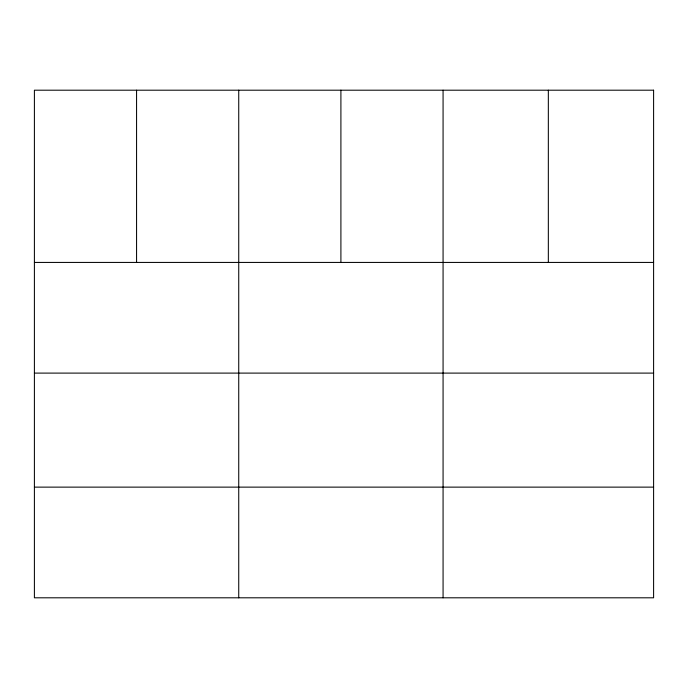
<?xml version="1.0" encoding="UTF-8"?>
<svg xmlns="http://www.w3.org/2000/svg" width="688" height="688" viewBox="0 0 688 688"><rect width="100%" height="100%" fill="white"/><g stroke="black" fill="none" stroke-linecap="round" stroke-linejoin="round"><path stroke-width="1.03" d="M34.4 262.429L653.6 262.429M34.4 373.102L653.6 373.102M34.4 487.13L653.6 487.13M548.336 90.197L548.336 262.429M443.072 90.197L443.072 597.803M340.904 90.197L340.904 262.429M238.736 90.197L238.736 597.803M136.568 90.197L136.568 262.429M653.6 90.197L34.4 90.197L34.4 597.803L653.6 597.803L653.6 90.197"/></g></svg>
